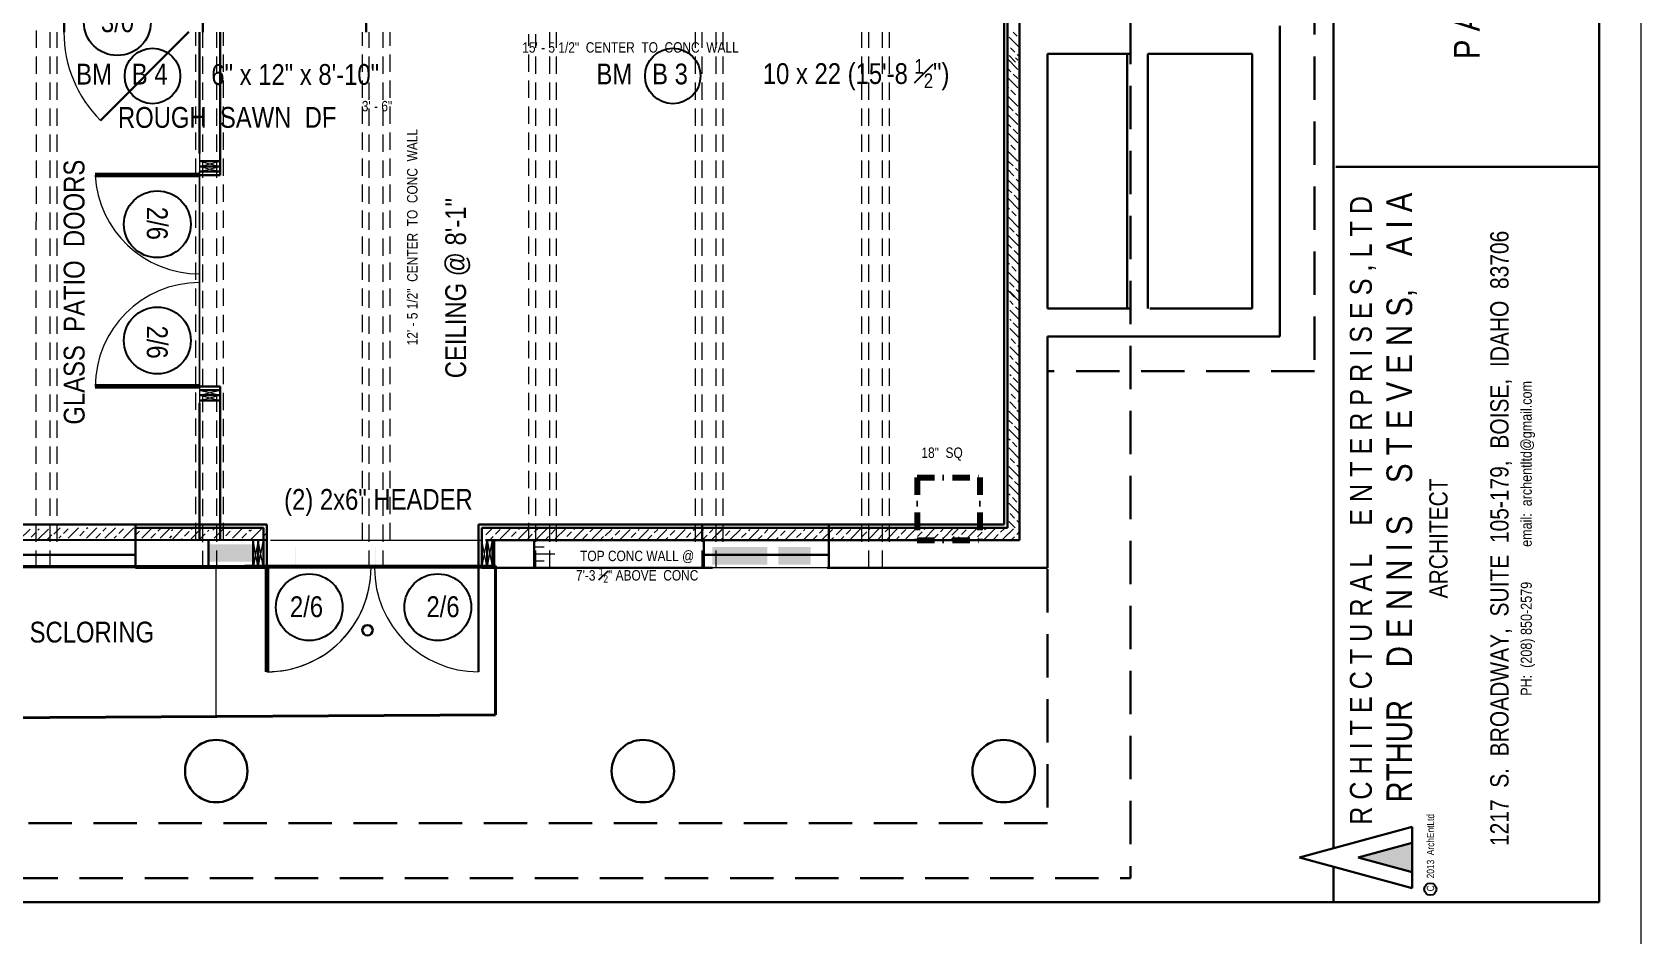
# Model space of a CAD drawing. Header units: inches. Extents: x -243 to 1653, y 5 to 1341.
# Drawn here: x 109 to 572.8, y 357 to 619.9 of the extents above; entities that cross this region are included whole.
import ezdxf

# ---------------------------------------------------------------- set-up
doc = ezdxf.new("R2010")
doc.units = ezdxf.units.IN
doc.header["$MEASUREMENT"] = 0
doc.linetypes.add('DASHDOT2', pattern=[0.5, 0.25, -0.125, 0, -0.125])
doc.linetypes.add('HIDDEN', pattern=[0.375, 0.25, -0.125])
for name, color, linetype, lineweight in [('DOORS', 7, 'Continuous', 60), ('EXISTING CEILING BEAMS', 255, 'HIDDEN', 20), ('FLOOR BEAMS', 7, 'Continuous', 30), ('FOUNDATION', 7, 'Continuous', 30), ('NEW FOOTING', 6, 'Continuous', 30), ('PLUMBING', 5, 'Continuous', 20), ('ROOF', 7, 'HIDDEN', 30), ('WALL FRAMING', 7, 'Continuous', 30), ('WALLS', 7, 'Continuous', 30), ('WINDOWS', 5, 'Continuous', 30)]:
    doc.layers.add(name, color=color, linetype=linetype, lineweight=lineweight)
for name, color, linetype in [('TEXT', 7, 'Continuous'), ('TEXT80', 15, 'Continuous'), ('TITLE BLOCK', 7, 'Continuous'), ('TITLE_BLOCK', 250, 'Continuous')]:
    doc.layers.add(name, color=color, linetype=linetype)
doc.styles.add('ARCH ENT', font='technical.ttf', dxfattribs={"height": 2})
doc.styles.add('ARCHENT', font='technical.ttf', dxfattribs={"height": 6})

msp = doc.modelspace()

# ---------------------------------------------------------------- hatches: boundary and pattern name
at = {"layer": 'NEW FOOTING', "linetype": 'Continuous', "lineweight": 9, "ltscale": 25}
h = msp.add_hatch(dxfattribs=at)
h.set_pattern_fill('ANSI33', color=256, scale=15, angle=270, style=0)
h.set_pattern_definition([(315, (-872.5133, 5583.264), (2.6516504, 2.6516504), []), (315, (-872.5133, 5580.6125), (2.6516504, 2.6516504), [1.875, -0.9375])])
h.paths.add_polyline_path([(393.64, 619.88), (390.64, 619.88), (390.64, 611.25), (393.64, 611.25)])
h = msp.add_hatch(dxfattribs=at)
h.set_pattern_fill('ANSI33', color=256, scale=15, angle=270, style=0)
h.set_pattern_definition([(315, (-872.9986, 5550.4783), (2.6516504, 2.6516504), []), (315, (-872.9986, 5547.8267), (2.6516504, 2.6516504), [1.875, -0.9375])])
h.paths.add_polyline_path([(393.16, 612.46), (390.16, 612.46), (390.16, 578.46), (393.16, 578.46)])
h = msp.add_hatch(dxfattribs=at)
h.set_pattern_fill('ANSI33', color=256, scale=15, angle=270, style=0)
h.set_pattern_definition([(315, (-872.7763, 5515.512), (2.6516504, 2.6516504), []), (315, (-872.7763, 5512.8603), (2.6516504, 2.6516504), [1.875, -0.9375])])
h.paths.add_polyline_path([(393.38, 577.49), (390.38, 577.49), (390.38, 543.49), (393.38, 543.49)])
h = msp.add_hatch(dxfattribs=at)
h.set_pattern_fill('ANSI33', color=256, scale=15, angle=270, style=0)
h.set_pattern_definition([(315, (-872.3228, 5483.3794), (2.6516504, 2.6516504), []), (315, (-872.3228, 5480.7278), (2.6516504, 2.6516504), [1.875, -0.9375])])
h.paths.add_polyline_path([(393.83, 545.36), (390.83, 545.36), (390.83, 511.36), (393.83, 511.36)])
h = msp.add_hatch(dxfattribs=at)
h.set_pattern_fill('ANSI33', color=256, scale=15, angle=270, style=0)
h.set_pattern_definition([(315, (-872.5984, 5448.9106), (2.6516504, 2.6516504), []), (315, (-872.5984, 5446.259), (2.6516504, 2.6516504), [1.875, -0.9375])])
h.paths.add_polyline_path([(393.56, 510.89), (390.56, 510.89), (390.56, 476.89), (393.56, 476.89)])
h = msp.add_hatch(dxfattribs=at)
h.set_pattern_fill('ANSI33', color=256, scale=15, angle=180, style=0)
h.set_pattern_definition([(225, (5057.322, 1739.7155), (2.6516504, -2.6516504), []), (225, (5054.6703, 1739.7155), (2.6516504, -2.6516504), [1.875, -0.9375])])
h.paths.add_polyline_path([(115.05, 473.56), (115.05, 476.56), (85.3, 476.56), (85.3, 473.56)])
h = msp.add_hatch(dxfattribs=at)
h.set_pattern_fill('ANSI33', color=256, scale=15, angle=180, style=0)
h.set_pattern_definition([(225, (5087.2428, 1740.1), (2.6516504, -2.6516504), []), (225, (5084.591, 1740.1), (2.6516504, -2.6516504), [1.875, -0.9375])])
h.paths.add_polyline_path([(149.23, 473.94), (149.23, 476.94), (115.23, 476.94), (115.23, 473.94)])
h = msp.add_hatch(dxfattribs=at)
h.set_pattern_fill('ANSI33', color=256, scale=15, style=0)
h.set_pattern_definition([(45, (-4785.804, -786.3637), (-2.6516504, 2.6516504), []), (45, (-4783.1524, -786.3637), (-2.6516504, 2.6516504), [1.875, -0.9375])])
h.paths.add_polyline_path([(159.96, 473.79), (159.96, 476.79), (149.21, 476.79), (149.21, 473.79)])
h = msp.add_hatch(dxfattribs=at)
h.set_pattern_fill('ANSI33', color=256, scale=15, style=0)
h.set_pattern_definition([(45, (-4773.907, -786.2443), (-2.6516504, 2.6516504), []), (45, (-4771.2555, -786.2443), (-2.6516504, 2.6516504), [1.875, -0.9375])])
h.paths.add_polyline_path([(171.85, 473.91), (171.85, 476.91), (161.11, 476.91), (161.11, 473.91)])
h = msp.add_hatch(dxfattribs=at)
h.set_pattern_fill('ANSI33', color=256, scale=15, style=0)
h.set_pattern_definition([(45, (-4763.1874, -786.5375), (-2.6516504, 2.6516504), []), (45, (-4760.5357, -786.5375), (-2.6516504, 2.6516504), [1.875, -0.9375])])
h.paths.add_polyline_path([(176.69, 473.62), (176.69, 476.62), (171.83, 476.62), (171.83, 473.62)])
h = msp.add_hatch(dxfattribs=at)
h.set_pattern_fill('ANSI33', color=256, scale=15, angle=180, style=0)
h.set_pattern_definition([(225, (5211.7687, 1739.9265), (2.6516504, -2.6516504), []), (225, (5209.117, 1739.9265), (2.6516504, -2.6516504), [1.875, -0.9375])])
h.paths.add_polyline_path([(273.75, 473.77), (273.75, 476.77), (239.75, 476.77), (239.75, 473.77)])
h = msp.add_hatch(dxfattribs=at)
h.set_pattern_fill('ANSI33', color=256, scale=15, angle=180, style=0)
h.set_pattern_definition([(225, (5246.2374, 1739.651), (2.6516504, -2.6516504), []), (225, (5243.5858, 1739.651), (2.6516504, -2.6516504), [1.875, -0.9375])])
h.paths.add_polyline_path([(308.22, 473.49), (308.22, 476.49), (274.22, 476.49), (274.22, 473.49)])
h = msp.add_hatch(dxfattribs=at)
h.set_pattern_fill('ANSI33', color=256, scale=15, angle=180, style=0)
h.set_pattern_definition([(225, (5278.029, 1739.5966), (2.6516504, -2.6516504), []), (225, (5275.3775, 1739.5966), (2.6516504, -2.6516504), [1.875, -0.9375])])
h.paths.add_polyline_path([(340.01, 473.44), (340.01, 476.44), (306.01, 476.44), (306.01, 473.44)])
h = msp.add_hatch(dxfattribs=at)
h.set_pattern_fill('ANSI33', color=256, scale=15, angle=180, style=0)
h.set_pattern_definition([(225, (5312.8507, 1739.9528), (2.6516504, -2.6516504), []), (225, (5310.199, 1739.9528), (2.6516504, -2.6516504), [1.875, -0.9375])])
h.paths.add_polyline_path([(374.83, 473.8), (374.83, 476.8), (340.83, 476.8), (340.83, 473.8)])
h = msp.add_hatch(dxfattribs=at)
h.set_pattern_fill('ANSI33', color=256, scale=15, angle=180, style=0)
h.set_pattern_definition([(225, (5346.122, 1739.8414), (2.6516504, -2.6516504), []), (225, (5343.4705, 1739.8414), (2.6516504, -2.6516504), [1.875, -0.9375])])
h.paths.add_polyline_path([(393.68, 473.68), (393.68, 476.68), (374.1, 476.68), (374.1, 473.68)])
at = {"layer": 'TITLE_BLOCK', "linetype": 'Continuous', "ltscale": 0.5}
msp.add_hatch(color=1, dxfattribs=at).paths.add_polyline_path([(506.87, 386.07), (491.29, 381.84), (506.87, 377.61)])
at = {"layer": 'WALLS', "linetype": 'Continuous', "lineweight": 20, "ltscale": 20}
h = msp.add_hatch(dxfattribs=at)
h.set_pattern_fill('ZIGZAG', color=6, scale=10, style=0)
h.set_pattern_definition([(360, (-119.191, -297.7499), (1.25, 1.25), [1.25, -1.25]), (90, (-117.941, -297.7499), (-1.25, 1.25), [1.25, -1.25])])
h.paths.add_polyline_path([(38.44, 472.16), (38.44, 467.16), (38.49, 467.16), (38.49, 472.16)])
h.paths.add_polyline_path([(173.18, 467.14), (173.19, 472.15), (159.83, 472.15), (159.83, 467.15)])
h = msp.add_hatch(dxfattribs=at)
h.set_pattern_fill('ZIGZAG', color=6, scale=10, style=0)
h.set_pattern_definition([(360, (27.2499, -298.5534), (1.25, 1.25), [1.25, -1.25]), (90, (28.4999, -298.5534), (-1.25, 1.25), [1.25, -1.25])])
h.paths.add_polyline_path([(184.89, 471.35), (184.89, 466.35), (184.93, 466.35), (184.93, 471.35)])
h.paths.add_polyline_path([(305.04, 471.35), (305.04, 466.34), (320.94, 466.34), (320.94, 471.35)])
h = msp.add_hatch(dxfattribs=at)
h.set_pattern_fill('ZIGZAG', color=6, scale=10, style=0)
h.set_pattern_definition([(360, (50.4277, -298.5534), (1.25, 1.25), [1.25, -1.25]), (90, (51.6777, -298.5534), (-1.25, 1.25), [1.25, -1.25])])
h.paths.add_polyline_path([(208.06, 471.35), (208.06, 466.35), (208.11, 466.35), (208.11, 471.35)])
h.paths.add_polyline_path([(333.41, 466.34), (333.41, 471.35), (324.09, 471.35), (324.09, 466.34)])

# ---------------------------------------------------------------- linework, layer by layer
at = {"layer": 'DOORS', "color": 6, "linetype": 'Continuous', "ltscale": 15}
for p, q in [((157.19, 578.64), (127.19, 578.64)), ((157.19, 517.64), (127.19, 517.64)), ((176.68, 465.4), (176.68, 435.4))]:
    msp.add_line(p, q, dxfattribs=at)
at = {"layer": 'DOORS', "color": 6, "lineweight": 9, "ltscale": 15}
msp.add_line((176.68, 435.4), (176.68, 465.4), dxfattribs=at)
at = {"layer": 'DOORS', "color": 6, "linetype": 'Continuous', "lineweight": 5, "ltscale": 15}
for centre, radius, start, end in [((154.14, 619.9), 36, 180, 225.0317), ((157.22, 580.23), 30.07, 183.0412, 269.943), ((157.19, 517.64), 30, 90, 180), ((176.68, 465.4), 30, 270, 0)]:
    msp.add_arc(centre, radius, start, end, dxfattribs=at)
at = {"layer": 'DOORS', "color": 6, "linetype": 'Continuous', "lineweight": 9, "ltscale": 25}
for centre, start, end in [((176.68, 465.4), 270, 0.0001), ((237.68, 465.4), 180.0001, 270)]:
    msp.add_arc(centre, 30, start, end, dxfattribs=at)
at = {"layer": 'EXISTING CEILING BEAMS', "color": 6, "linetype": 'Continuous', "lineweight": 9, "ltscale": 25}
for p, q in [((174.18, 473.4), (172.68, 465.4)), ((174.18, 465.4), (172.68, 473.4)), ((240.18, 473.4), (241.68, 465.4)), ((240.18, 465.4), (241.68, 473.4))]:
    msp.add_line(p, q, dxfattribs=at)
at = {"layer": 'FLOOR BEAMS', "color": 7, "linetype": 'HIDDEN', "lineweight": 20, "ltscale": 20}
for p, q in [((110.19, 465.38), (110.21, 777.4)), ((114.19, 465.37), (114.19, 619.87)), ((158.19, 465.32), (158.19, 619.87)), ((162.19, 465.37), (162.19, 619.87)), ((206.19, 465.37), (206.19, 619.87)), ((210.19, 465.37), (210.19, 619.87)), ((254.19, 465.4), (254.19, 619.29)), ((258.19, 465.37), (258.19, 619.87)), ((302.19, 465.37), (302.19, 619.87)), ((306.19, 465.37), (306.19, 619.87)), ((350.19, 465.37), (350.19, 619.87)), ((354.19, 465.37), (354.19, 619.87))]:
    msp.add_line(p, q, dxfattribs=at)
at = {"layer": 'FLOOR BEAMS', "color": 6, "linetype": 'HIDDEN', "lineweight": 20, "ltscale": 20}
for p, q in [((116.19, 472.87), (116.19, 619.87)), ((156.19, 473.41), (156.19, 619.87)), ((164.19, 473.4), (164.19, 619.87)), ((204.19, 473.4), (204.19, 619.87)), ((212.19, 473.4), (212.19, 619.87)), ((252.19, 473.4), (252.19, 619.29)), ((260.19, 472.87), (260.19, 619.87)), ((300.19, 472.87), (300.19, 619.87)), ((308.19, 472.87), (308.19, 619.87)), ((348.19, 472.87), (348.19, 619.87)), ((356.19, 472.87), (356.19, 619.87))]:
    msp.add_line(p, q, dxfattribs=at)
at = {"layer": 'FOUNDATION', "color": 8, "ltscale": 15}
for p, q in [((468.68, 621.65), (468.68, 532.15)), ((460.68, 613.65), (430.68, 613.65)), ((460.68, 613.65), (460.68, 540.15)), ((425.68, 540.15), (401.68, 540.15)), ((460.68, 540.15), (431.18, 540.15)), ((468.68, 532.15), (401.68, 532.15))]:
    msp.add_line(p, q, dxfattribs=at)
at = {"layer": 'NEW FOOTING', "color": 6, "ltscale": 15}
for p, q in [((172.68, 473.4), (172.68, 465.4)), ((175.68, 474.9), (175.68, 471.4)), ((238.68, 474.89), (238.68, 471.39)), ((241.68, 473.4), (241.68, 465.4)), ((174.18, 471.4), (174.18, 465.4)), ((175.68, 471.4), (175.68, 465.4)), ((238.68, 471.39), (238.68, 465.4)), ((240.18, 471.39), (240.18, 465.4))]:
    msp.add_line(p, q, dxfattribs=at)
at = {"layer": 'NEW FOOTING', "ltscale": 25}
for p, q in [((176.68, 471.4), (176.69, 475.81)), ((237.68, 471.4), (237.67, 475.9)), ((237.68, 471.4), (237.68, 475.69))]:
    msp.add_line(p, q, dxfattribs=at)
at = {"layer": 'NEW FOOTING', "color": 1, "ltscale": 15}
msp.add_line((242.18, 473.4), (242.18, 465.4), dxfattribs=at)
at = {"layer": 'NEW FOOTING', "ltscale": 15}
for p, q in [((176.68, 465.4), (176.68, 471.4)), ((237.68, 465.4), (237.68, 471.4)), ((237.68, 465.4), (237.68, 435.4))]:
    msp.add_line(p, q, dxfattribs=at)
at = {"layer": 'PLUMBING', "color": 3, "linetype": 'Continuous', "lineweight": 30, "ltscale": 15}
msp.add_circle((205.68, 447.4), 1.5, dxfattribs=at)
at = {"layer": 'ROOF', "linetype": 'HIDDEN', "ltscale": 50}
for p in [(425.68, 866.9), (-102.32, 375.9)]:
    msp.add_line(p, (425.68, 375.9), dxfattribs=at)
at = {"layer": 'ROOF', "color": 8, "linetype": 'HIDDEN', "ltscale": 50}
msp.add_line((478.68, 631.65), (478.68, 522.15), dxfattribs=at)
at = {"layer": 'ROOF', "color": 8, "ltscale": 50}
msp.add_line((478.68, 522.15), (401.68, 522.15), dxfattribs=at)
at = {"layer": 'TEXT', "color": 6, "linetype": 'Continuous', "ltscale": 15}
for centre in [(133.55, 622.77), (145.08, 564.47), (145.08, 530.94), (188.88, 454.03), (225.94, 454.03)]:
    msp.add_circle(centre, 9.63, dxfattribs=at)
at = {"layer": 'TEXT', "color": 3, "linetype": 'Continuous', "ltscale": 15}
msp.add_circle((143.69, 607.24), 8, dxfattribs=at)
at = {"layer": 'TEXT', "color": 7, "linetype": 'Continuous', "ltscale": 15}
msp.add_circle((293.69, 607.24), 8, dxfattribs=at)
at = {"layer": 'TITLE BLOCK', "color": 7, "linetype": 'Continuous', "lineweight": 0, "ltscale": 0.5}
msp.add_line((572.77, 884.95), (572.77, 356.95), dxfattribs=at)
at = {"layer": 'TITLE BLOCK', "color": 7, "linetype": 'Continuous', "lineweight": 30, "ltscale": 0.5}
for p, q in [((484.21, 384.51), (484.21, 872.95)), ((560.77, 368.95), (560.77, 872.95)), ((484.8, 581.02), (560.77, 581.02)), ((506.87, 390.66), (474.38, 381.84)), ((506.87, 390.66), (506.87, 373.02)), ((506.87, 390.63), (506.87, 372.99)), ((506.87, 386.04), (491.29, 381.81)), ((506.87, 386.04), (491.29, 381.81)), ((506.87, 377.58), (491.29, 381.81)), ((506.87, 377.58), (491.29, 381.81)), ((484.21, 368.95), (484.21, 379.18)), ((-219.22, 368.95), (560.77, 368.95))]:
    msp.add_line(p, q, dxfattribs=at)
at = {"layer": 'TITLE BLOCK', "color": 7, "linetype": 'Continuous', "lineweight": 30, "ltscale": 0.0625}
msp.add_line((474.38, 381.84), (506.87, 373.02), dxfattribs=at)
at = {"layer": 'TITLE BLOCK', "color": 7, "linetype": 'Continuous'}
msp.add_circle((512.08, 372.71), 1.75, dxfattribs=at)
at = {"layer": 'WALL FRAMING', "color": 6, "ltscale": 15}
for p, q in [((389.18, 664.89), (389.18, 477.9)), ((390.18, 664.89), (390.18, 476.9)), ((118.2, 625.86), (118.2, 619.86)), ((154.18, 619.92), (128.7, 594.43)), ((157.19, 582.66), (163.19, 582.66)), ((157.19, 581.16), (163.19, 581.16)), ((157.19, 579.64), (163.19, 579.64)), ((157.19, 578.64), (163.19, 578.64)), ((157.19, 517.64), (163.19, 517.64)), ((157.19, 516.64), (163.19, 516.64)), ((157.19, 515.14), (163.19, 515.14)), ((157.19, 513.64), (163.19, 513.64)), ((176.68, 477.9), (-42.19, 477.91)), ((176.68, 465.4), (176.68, 477.9)), ((237.68, 473.4), (237.68, 477.9)), ((309.94, 477.9), (237.68, 477.9)), ((389.18, 477.9), (309.94, 477.9)), ((175.68, 476.9), (138.83, 476.9)), ((174.18, 465.4), (174.18, 473.4)), ((175.68, 465.4), (175.68, 476.9)), ((237.68, 465.4), (237.68, 473.4)), ((338.18, 476.9), (238.68, 476.9)), ((238.68, 465.4), (238.68, 476.9)), ((240.18, 465.4), (240.18, 473.4)), ((390.18, 476.9), (338.18, 476.9))]:
    msp.add_line(p, q, dxfattribs=at)
at = {"layer": 'WALL FRAMING', "ltscale": 15}
for p, q in [((393.68, 664.9), (393.68, 473.4)), ((393.68, 664.89), (393.68, 477.9)), ((401.68, 532.15), (401.68, 465.4)), ((176.69, 473.4), (13.83, 473.45)), ((138.83, 465.4), (138.83, 473.4)), ((159.83, 465.35), (159.83, 473.35)), ((338.18, 473.4), (239.69, 473.4)), ((253.68, 465.4), (253.68, 473.4)), ((302.68, 465.4), (302.68, 473.4)), ((393.68, 473.4), (338.18, 473.4)), ((338.68, 465.4), (338.68, 473.4)), ((156.68, 472.9), (156.68, 472.9)), ((176.59, 465.4), (138.83, 465.4)), ((305.18, 465.4), (238.69, 465.4)), ((401.68, 465.4), (338.18, 465.4))]:
    msp.add_line(p, q, dxfattribs=at)
at = {"layer": 'WALL FRAMING', "color": 7, "linetype": 'HIDDEN', "lineweight": 30, "ltscale": 15}
msp.add_line((158.2, 619.86), (158.2, 625.86), dxfattribs=at)
at = {"layer": 'WALL FRAMING', "color": 3, "linetype": 'HIDDEN', "lineweight": 30, "ltscale": 15}
msp.add_line((205.26, 619.86), (205.26, 625.86), dxfattribs=at)
at = {"layer": 'WALL FRAMING', "color": 8, "ltscale": 15}
for p, q in [((401.68, 613.65), (401.68, 540.15)), ((425.68, 613.65), (401.68, 613.65)), ((424.68, 613.65), (424.68, 540.15)), ((430.68, 613.65), (430.68, 540.15))]:
    msp.add_line(p, q, dxfattribs=at)
at = {"layer": 'WALL FRAMING', "lineweight": 9, "ltscale": 20}
for p, q in [((157.19, 584.9), (157.19, 512.9)), ((177.69, 473.4), (238.69, 473.4))]:
    msp.add_line(p, q, dxfattribs=at)
at = {"layer": 'WALL FRAMING', "lineweight": 9, "ltscale": 15}
for p, q in [((157.19, 517.64), (157.19, 579.73)), ((138.83, 465.4), (80.83, 465.41)), ((238.69, 465.4), (176.59, 465.4)), ((338.18, 465.4), (305.18, 465.4))]:
    msp.add_line(p, q, dxfattribs=at)
at = {"layer": 'WALL FRAMING', "color": 1, "linetype": 'DASHDOT2', "lineweight": 100, "ltscale": 20}
for p, q in [((364.18, 491.4), (364.18, 473.4)), ((364.18, 491.4), (382.18, 491.4)), ((382.18, 491.4), (382.18, 473.4)), ((364.18, 473.4), (382.18, 473.4))]:
    msp.add_line(p, q, dxfattribs=at)
at = {"layer": 'WALL FRAMING', "color": 6, "ltscale": 20}
for p, q in [((138.83, 473.4), (138.83, 477.9)), ((302.18, 473.4), (302.18, 477.9)), ((338.68, 473.4), (338.68, 477.9))]:
    msp.add_line(p, q, dxfattribs=at)
at = {"layer": 'WALL FRAMING', "color": 253, "linetype": 'Continuous', "lineweight": 40, "ltscale": 20}
for p, q in [((242.55, 465.97), (-198.32, 465.41)), ((242.55, 465.97), (242.55, 423)), ((242.55, 423), (-176.11, 420.41))]:
    msp.add_line(p, q, dxfattribs=at)
at = {"layer": 'WALL FRAMING', "color": 253, "linetype": 'Continuous', "lineweight": 20, "ltscale": 20}
msp.add_line((162.06, 422.5), (162.06, 465.4), dxfattribs=at)
at = {"layer": 'WALL FRAMING', "color": 6, "linetype": 'Continuous', "lineweight": 30, "ltscale": 25}
for p, q in [((173.68, 465.4), (176.68, 465.4)), ((241.68, 465.4), (238.68, 465.4))]:
    msp.add_line(p, q, dxfattribs=at)
at = {"layer": 'WALL FRAMING', "linetype": 'HIDDEN', "ltscale": 50}
for p, q in [((401.68, 465.02), (401.68, 391.4)), ((401.68, 391.77), (-152.32, 391.77))]:
    msp.add_line(p, q, dxfattribs=at)
at = {"layer": 'WALL FRAMING', "ltscale": 15}
for centre in [(162.06, 406.77), (285.06, 406.77), (389.06, 406.77)]:
    msp.add_circle(centre, 9, dxfattribs=at)
at = {"layer": 'WALLS', "color": 6, "linetype": 'Continuous', "ltscale": 15}
for p, q in [((157.19, 619.9), (157.19, 584.9)), ((163.19, 619.9), (163.19, 578.64)), ((163.19, 517.64), (163.19, 473.4)), ((157.19, 512.9), (157.19, 473.4))]:
    msp.add_line(p, q, dxfattribs=at)
at = {"layer": 'WALLS', "color": 6, "linetype": 'Continuous', "lineweight": 9, "ltscale": 20}
for p, q in [((157.19, 582.66), (163.19, 581.16)), ((157.19, 581.16), (163.19, 582.66)), ((157.19, 581.16), (163.19, 579.66)), ((157.19, 579.66), (163.19, 581.16)), ((157.19, 515.14), (163.19, 516.64)), ((157.19, 516.64), (163.19, 515.14)), ((157.19, 513.64), (163.19, 515.14)), ((157.19, 515.14), (163.19, 513.64)), ((174.18, 465.4), (175.68, 473.4)), ((175.68, 465.4), (174.18, 473.4)), ((240.18, 465.4), (238.68, 473.4)), ((238.68, 465.4), (240.18, 473.4))]:
    msp.add_line(p, q, dxfattribs=at)
at = {"layer": 'WALLS', "linetype": 'Continuous', "lineweight": 9, "ltscale": 20}
for p, q in [((253.64, 471.4), (256.64, 471.4)), ((253.64, 469.4), (259.64, 469.4)), ((253.64, 467.4), (256.64, 467.4))]:
    msp.add_line(p, q, dxfattribs=at)
at = {"layer": 'WALLS', "color": 6, "lineweight": 20, "ltscale": 15}
msp.add_line((176.68, 465.4), (239.69, 465.4), dxfattribs=at)
at = {"layer": 'WINDOWS', "ltscale": 15}
for p, q in [((80.83, 469.15), (138.83, 469.15)), ((302.68, 469.15), (338.68, 469.15))]:
    msp.add_line(p, q, dxfattribs=at)

# ---------------------------------------------------------------- texts
at = {"layer": 'TEXT80', "color": 6, "char_height": 6, "width": 360.0625, "attachment_point": 5, "style": 'ARCHENT'}
for s, insert, rotation in [('3/0', (133.59, 622.84), 359.9672), ('{\\C7;GLASS  PATIO  DOORS}', (121.13, 544.89), 90.0328), ('2/6', (145.02, 564.73), 269.9672), ('2/6', (145.02, 530.46), 269.9672), ('{\\C3;\\P}(2) 2x6" HEADER', (208.82, 489.23), 0.0328), ('2/6', (188.09, 454.14), 0.0328), ('2/6', (227.44, 454.14), 0.0328)]:
    msp.add_mtext(s, dxfattribs=dict(at, insert=insert, rotation=rotation))
at = {"layer": 'TEXT80', "color": 1, "char_height": 3, "width": 360.0625, "attachment_point": 5, "style": 'ARCHENT'}
for s, insert, rotation in [('\\A1;{\\C5;\\P15\' - 5 1/2"  CENTER  TO  CONC  WALL}', (281.49, 617.95), 0.0328), ('\\A1;{\\C5;\\P12\' - 5 1/2"  CENTER  TO  CONC  WALL}', (216.11, 560.75), 90.0328), ('\\A1;{\\C7;\\P}18"  SQ', (371.32, 500.68), 0.0328)]:
    msp.add_mtext(s, dxfattribs=dict(at, insert=insert, rotation=rotation))
at = {"layer": 'TEXT80', "color": 3, "char_height": 6, "width": 360.0625, "attachment_point": 5, "style": 'ARCHENT'}
for s, insert, rotation in [('BM   B 4', (134.86, 607.77), 0.0328), ('6" x 12" x 8\'-10"', (184.83, 607.62), 0.0328), ('ROUGH  SAWN  DF', (165.22, 595.25), 0.0328), ('{\\C7;CEILING @ 8\'-1"}', (231.7, 546.06), 90.0328)]:
    msp.add_mtext(s, dxfattribs=dict(at, insert=insert, rotation=rotation))
at = {"layer": 'TEXT80', "color": 7, "char_height": 6, "width": 360.0625, "attachment_point": 5, "rotation": 0.0328, "style": 'ARCHENT'}
for s, insert in [('BM   B 3', (284.86, 607.77)), ('\\A1;10 x 22 (15\'-8 {\\H0.7x;\\S1#2;\\H1.4286x;")}', (346.54, 607.62))]:
    msp.add_mtext(s, dxfattribs=dict(at, insert=insert))
at = {"layer": 'TEXT80', "color": 4, "insert": (208.4, 601.02), "char_height": 3, "width": 360.0625, "attachment_point": 5, "rotation": 0.0328, "style": 'ARCHENT'}
msp.add_mtext('\\A1;{\\C7;\\P}3\' - 6"', dxfattribs=at)
at = {"layer": 'TEXT80', "width": 360.0625, "attachment_point": 5, "rotation": 0.0328, "style": 'ARCHENT'}
for s, insert, char_height in [('\\A1;{\\C7;TOP CONC WALL @\\P7\'-3 \\H0.7x;\\S1#2;\\H1.4286x;" ABOVE  CONC}', (283.41, 465.73), 3), ('{\\C7;4"   THICK  REINFORCED  CONC  w/  BRUSHED  FINISH  w/ SAWN  SCLORING}', (17.51, 446.75), 6)]:
    msp.add_mtext(s, dxfattribs=dict(at, insert=insert, char_height=char_height))
at = {"layer": 'TITLE BLOCK', "color": 7, "linetype": 'Continuous', "lineweight": 30, "ltscale": 0.5, "rotation": 90, "style": 'ARCH ENT'}
for s, insert, char_height, attachment_point in [('\\P{\\H0.3769x;  FOR\\P\\H1.644x;P A T    a n d    C H E R Y L    M I N T O\\P\\H0.6083x;9 7    R U S H  C R E E K  RD,    BOISE,  IDAHO}', (514.04, 687.46), 11.9011, 5), ('        R C H I T E C T U R A L    E N T E R P R I S E S , L T D\\P{\\H1.167x;          RTHUR    D E N N I S    S T E V E N S,    A I A\\P\\H0.7145x;ARCHITECT\\P\\P1217  S.  BROADWAY,  SUITE  105-179,  BOISE,  IDAHO  83706\\P\\H0.5999x;PH:  (208) 850-2579          email:  archentltd@gmail.com}', (488.89, 473.88), 6.3306, 2)]:
    msp.add_mtext(s, dxfattribs=dict(at, insert=insert, char_height=char_height, attachment_point=attachment_point))
at = {"layer": 'TITLE BLOCK', "color": 7, "linetype": 'HIDDEN', "insert": (511.08, 372.1), "char_height": 2.0983, "width": 29.5, "attachment_point": 1, "rotation": 90, "style": 'ARCHENT'}
msp.add_mtext('C   2013  ArchEntLtd', dxfattribs=at)

doc.saveas('drawing.dxf')
